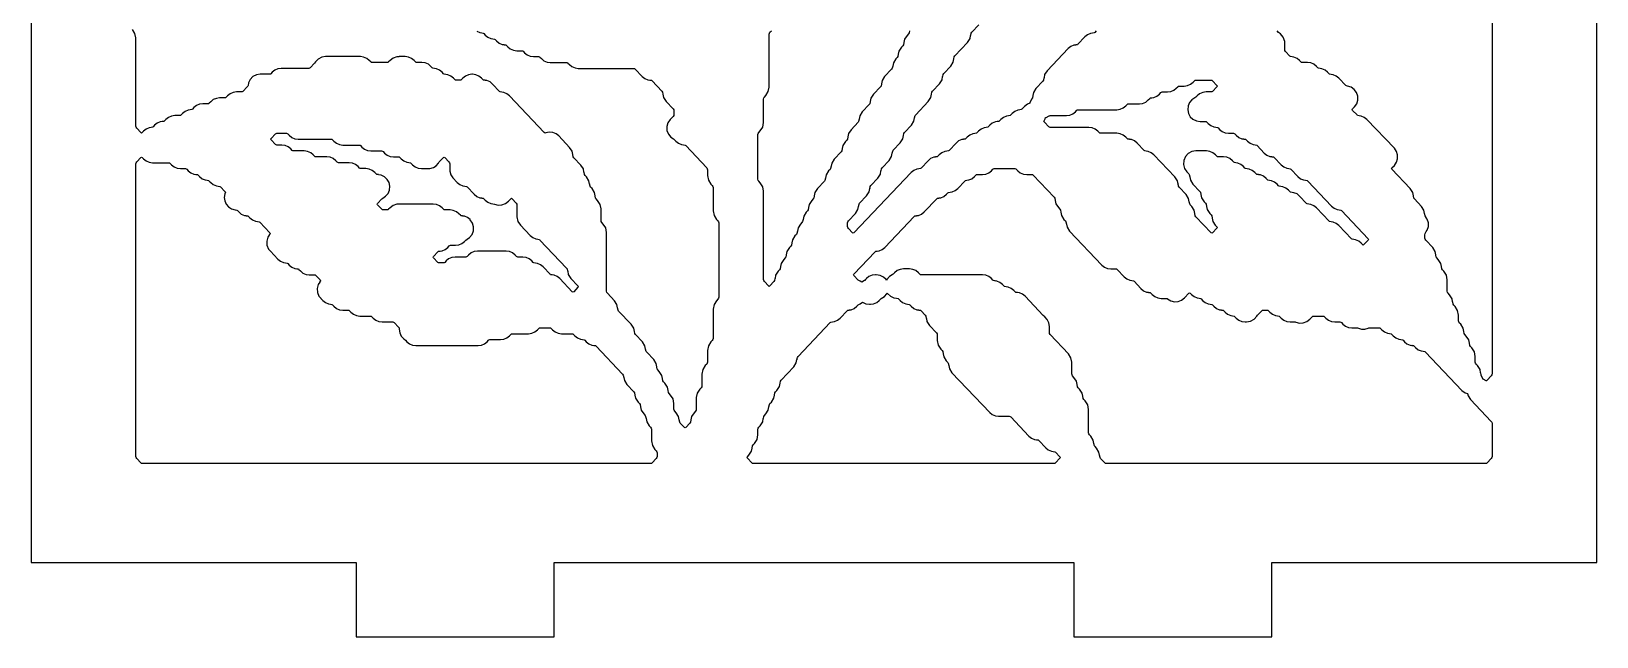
# Model space of a CAD drawing. Header units: millimetres. Extents: x 10 to 410, y 18 to 283.
# Drawn here: x 10 to 73.3, y 157 to 181.5 of the extents above; entities that cross this region are included whole.
import ezdxf

# ---------------------------------------------------------------- set-up
doc = ezdxf.new("R2010")
doc.units = ezdxf.units.MM
doc.layers.add('CUT', color=1, linetype='Continuous')

msp = doc.modelspace()

# ---------------------------------------------------------------- linework, layer by layer
at = {"layer": 'CUT'}
for points in [[(52.134, 157), (60.134, 157), (60.134, 160), (73.2679, 160), (73.2679, 280), (60.134, 280), (60.134, 283), (52.134, 283), (52.134, 280), (31.134, 280), (31.134, 283), (23.134, 283), (23.134, 280), (10, 280), (10, 160), (23.134, 160), (23.134, 157), (31.134, 157), (31.134, 160), (52.134, 160)], [(51.1386, 178.0509), (51.1485, 178.0551), (51.1811, 178.0596), (51.8388, 178.0596), (51.9723, 178.0777), (52.0961, 178.1309), (52.2012, 178.2151), (52.2565, 178.2733), (52.2817, 178.2935), (52.3137, 178.2979), (53.8773, 178.2979), (54.0108, 178.316), (54.1346, 178.3691), (54.2397, 178.4534), (54.2951, 178.5116), (54.3203, 178.5318), (54.3523, 178.5362), (54.7834, 178.5362), (54.9169, 178.5543), (55.0407, 178.6074), (55.1458, 178.6917), (55.2011, 178.7499), (55.2263, 178.7701), (55.2918, 178.779), (55.2914, 178.7819), (55.3699, 178.7926), (55.4937, 178.8457), (55.5988, 178.93), (55.6542, 178.9882), (55.6793, 179.0084), (55.7113, 179.0128), (55.9159, 179.0128), (56.0494, 179.0309), (56.1732, 179.084), (56.2783, 179.1683), (56.3337, 179.2265), (56.3589, 179.2467), (56.3908, 179.2511), (56.5954, 179.2511), (56.7289, 179.2692), (56.8527, 179.3223), (56.9578, 179.4066), (57.0132, 179.4648), (57.0384, 179.485), (57.0704, 179.4894), (57.6822, 179.4894), (57.7142, 179.485), (57.7394, 179.4648), (57.9163, 179.2787), (57.9355, 179.2511), (57.9163, 179.2235), (57.7394, 179.0373), (57.7142, 179.0171), (57.6822, 179.0128), (57.4776, 179.0128), (57.3441, 178.9946), (57.2203, 178.9415), (57.1152, 178.8572), (57.0598, 178.799), (57.0282, 178.7736), (56.9111, 178.7007), (56.8125, 178.5858), (56.7527, 178.4466), (56.7374, 178.2959), (56.7679, 178.1476), (56.8414, 178.0152), (56.9512, 177.9109), (57.0871, 177.8442), (57.2368, 177.8213), (57.4557, 177.8213), (57.4877, 177.8169), (57.5128, 177.7968), (57.5682, 177.7385), (57.6733, 177.6543), (57.7971, 177.6011), (57.8756, 177.5905), (57.8752, 177.5875), (57.9407, 177.5786), (57.9659, 177.5585), (58.0212, 177.5002), (58.1263, 177.416), (58.2501, 177.3628), (58.3836, 177.3447), (58.5882, 177.3447), (58.6202, 177.3403), (58.6454, 177.3202), (58.7008, 177.2619), (58.8059, 177.1777), (58.9297, 177.1245), (59.0081, 177.1139), (59.0077, 177.1109), (59.0732, 177.102), (59.0984, 177.0819), (59.1538, 177.0236), (59.2589, 176.9394), (59.3827, 176.8862), (59.4611, 176.8756), (59.4607, 176.8726), (59.5262, 176.8637), (59.5514, 176.8436), (59.8333, 176.547), (59.9384, 176.4628), (60.0622, 176.4096), (60.1407, 176.399), (60.1403, 176.396), (60.2058, 176.3871), (60.2309, 176.367), (60.5128, 176.0704), (60.6179, 175.9862), (60.7417, 175.933), (60.8202, 175.9224), (60.8198, 175.9195), (60.8853, 175.9105), (60.9105, 175.8904), (61.1923, 175.5938), (61.2975, 175.5096), (61.4213, 175.4564), (61.4997, 175.4458), (61.4993, 175.4429), (61.5648, 175.434), (61.59, 175.4138), (62.5514, 174.4023), (62.6565, 174.3181), (62.7803, 174.265), (62.8588, 174.2543), (62.8584, 174.2514), (62.9239, 174.2425), (62.949, 174.2223), (64.032, 173.0829), (64.0512, 173.0553), (64.032, 173.0277), (63.8597, 172.8465), (63.8318, 172.8253), (63.8038, 172.8465), (63.7531, 172.8998), (63.648, 172.984), (63.5242, 173.0372), (63.4457, 173.0478), (63.4461, 173.0508), (63.3806, 173.0597), (63.3554, 173.0798), (62.847, 173.6147), (62.7419, 173.6989), (62.6181, 173.7521), (62.5397, 173.7627), (62.5401, 173.7657), (62.4746, 173.7746), (62.4494, 173.7947), (61.941, 174.3296), (61.8359, 174.4138), (61.7121, 174.467), (61.6336, 174.4776), (61.634, 174.4805), (61.5685, 174.4895), (61.5434, 174.5096), (61.2615, 174.8062), (61.1564, 174.8904), (61.0326, 174.9436), (60.9541, 174.9542), (60.9545, 174.9571), (60.889, 174.966), (60.8638, 174.9862), (60.8085, 175.0445), (60.7034, 175.1287), (60.5796, 175.1819), (60.5011, 175.1925), (60.5015, 175.1954), (60.436, 175.2043), (60.4108, 175.2245), (60.3555, 175.2828), (60.2503, 175.367), (60.1265, 175.4201), (60.0481, 175.4308), (60.0485, 175.4337), (59.983, 175.4426), (59.9578, 175.4628), (59.9024, 175.5211), (59.7973, 175.6053), (59.6735, 175.6584), (59.5951, 175.6691), (59.5955, 175.672), (59.53, 175.6809), (59.5048, 175.7011), (59.4494, 175.7594), (59.3443, 175.8436), (59.2205, 175.8967), (59.1421, 175.9074), (59.1424, 175.9103), (59.077, 175.9192), (59.0518, 175.9394), (58.9964, 175.9977), (58.8913, 176.0819), (58.7675, 176.135), (58.689, 176.1457), (58.6894, 176.1486), (58.6239, 176.1575), (58.5988, 176.1777), (58.5434, 176.236), (58.4383, 176.3202), (58.3145, 176.3733), (58.181, 176.3915), (57.9764, 176.3915), (57.9444, 176.3958), (57.9192, 176.416), (57.8639, 176.4743), (57.7588, 176.5585), (57.635, 176.6116), (57.5015, 176.6298), (57.0691, 176.6298), (56.9056, 176.6023), (56.7602, 176.523), (56.6486, 176.4004), (56.5833, 176.2481), (56.5713, 176.0828), (56.614, 175.9227), (56.7067, 175.7853), (56.7772, 175.7111), (56.8015, 175.6732), (56.819, 175.5822), (56.8207, 175.5825), (56.8457, 175.4525), (56.9476, 175.2935), (57.2302, 174.9962), (57.2545, 174.9583), (57.272, 174.8673), (57.2737, 174.8676), (57.2987, 174.7377), (57.4006, 174.5786), (57.4567, 174.5196), (57.481, 174.4817), (57.4985, 174.3907), (57.5002, 174.391), (57.5252, 174.2611), (57.6271, 174.1021), (57.6832, 174.043), (57.7075, 174.0051), (57.725, 173.9141), (57.7267, 173.9144), (57.7517, 173.7845), (57.8536, 173.6255), (57.9163, 173.5595), (57.9355, 173.5319), (57.9163, 173.5043), (57.744, 173.3231), (57.716, 173.3018), (57.6881, 173.3231), (57.0693, 173.974), (57.045, 174.0119), (57.0275, 174.1029), (57.0258, 174.1026), (57.0008, 174.2326), (56.8989, 174.3916), (56.8428, 174.4506), (56.8185, 174.4885), (56.801, 174.5795), (56.7993, 174.5792), (56.7743, 174.7092), (56.6724, 174.8682), (56.3898, 175.1655), (56.3655, 175.2034), (56.348, 175.2944), (56.3463, 175.2941), (56.3213, 175.424), (56.2194, 175.5831), (55.3723, 176.4743), (55.2672, 176.5585), (55.1434, 176.6116), (55.0649, 176.6223), (55.0653, 176.6252), (54.9998, 176.6341), (54.9746, 176.6543), (54.6928, 176.9509), (54.5876, 177.0351), (54.4638, 177.0882), (54.3854, 177.0989), (54.3858, 177.1018), (54.3203, 177.1107), (54.2951, 177.1309), (54.2397, 177.1892), (54.1346, 177.2734), (54.0108, 177.3265), (53.8773, 177.3447), (53.2197, 177.3447), (53.1877, 177.349), (53.1626, 177.3692), (53.1072, 177.4275), (53.0021, 177.5117), (52.8783, 177.5648), (52.7448, 177.583), (51.1811, 177.583), (51.1492, 177.5873), (51.124, 177.6075), (50.947, 177.7937), (50.9271, 177.8222), (50.933, 177.8408), (50.9783, 177.9326), (50.9853, 177.9763), (51.0212, 177.9838)], [(19.8659, 177.3202), (19.8911, 177.3403), (19.923, 177.3447), (20.3084, 177.3447), (20.3404, 177.3403), (20.3655, 177.3202), (20.4209, 177.2619), (20.526, 177.1777), (20.6498, 177.1245), (20.7833, 177.1064), (22.1205, 177.1064), (22.1524, 177.102), (22.1776, 177.0819), (22.233, 177.0236), (22.3381, 176.9394), (22.4619, 176.8862), (22.5954, 176.8681), (23.253, 176.8681), (23.285, 176.8637), (23.3101, 176.8436), (23.3655, 176.7853), (23.4706, 176.7011), (23.5944, 176.6479), (23.7279, 176.6298), (24.159, 176.6298), (24.191, 176.6254), (24.2162, 176.6053), (24.2715, 176.547), (24.3767, 176.4628), (24.5005, 176.4096), (24.6339, 176.3915), (24.8386, 176.3915), (24.8705, 176.3871), (24.8957, 176.367), (24.9511, 176.3087), (25.0562, 176.2245), (25.18, 176.1713), (25.2584, 176.1607), (25.258, 176.1577), (25.3235, 176.1488), (25.3487, 176.1287), (25.4041, 176.0704), (25.5092, 175.9862), (25.633, 175.933), (25.7665, 175.9149), (25.9711, 175.9149), (25.9721, 175.9148), (26.1136, 175.9157), (26.2492, 175.9563), (26.368, 176.0332), (26.4604, 176.1404), (26.4908, 176.1877), (26.6565, 176.362), (26.6844, 176.3833), (26.7124, 176.362), (26.8781, 176.1877), (26.9024, 176.1498), (26.911, 176.1055), (26.911, 175.9149), (26.9118, 175.9149), (26.9088, 175.8196), (26.9531, 175.6683), (27.0424, 175.5383), (27.2161, 175.3555), (27.3213, 175.2713), (27.4451, 175.2181), (27.5235, 175.2075), (27.5231, 175.2046), (27.5886, 175.1957), (27.6138, 175.1755), (27.8957, 174.8789), (28.0008, 174.7947), (28.1246, 174.7416), (28.203, 174.7309), (28.2026, 174.728), (28.2681, 174.7191), (28.2933, 174.6989), (28.3487, 174.6406), (28.4538, 174.5564), (28.5776, 174.5033), (28.6561, 174.4926), (28.6557, 174.4897), (28.722, 174.4806), (28.8682, 174.4428), (29.0195, 174.4505), (29.1615, 174.5031), (29.2812, 174.5958), (29.3746, 174.694), (29.4025, 174.7152), (29.4305, 174.694), (29.5962, 174.5196), (29.6205, 174.4817), (29.6291, 174.4375), (29.6291, 173.9699), (29.6647, 173.7845), (29.7666, 173.6255), (30.1607, 173.2108), (30.2659, 173.1266), (30.3897, 173.0735), (30.4681, 173.0628), (30.4677, 173.0599), (30.5332, 173.051), (30.5584, 173.0308), (31.6348, 171.8984), (31.6591, 171.8604), (31.6766, 171.7694), (31.6783, 171.7697), (31.7033, 171.6398), (31.8052, 171.4808), (32.0944, 171.1765), (32.1136, 171.1489), (32.0944, 171.1213), (31.9221, 170.9401), (31.8941, 170.9189), (31.8661, 170.9401), (31.3624, 171.47), (31.2573, 171.5543), (31.1335, 171.6074), (31.0551, 171.6181), (31.0555, 171.621), (30.99, 171.6299), (30.9648, 171.6501), (30.6829, 171.9466), (30.5778, 172.0309), (30.454, 172.084), (30.3755, 172.0946), (30.3759, 172.0976), (30.3104, 172.1065), (30.2853, 172.1267), (30.2299, 172.1849), (30.1248, 172.2691), (30.001, 172.3223), (29.8675, 172.3404), (29.6629, 172.3404), (29.6309, 172.3448), (29.6057, 172.3649), (29.5504, 172.4232), (29.4453, 172.5074), (29.3215, 172.5606), (29.188, 172.5787), (28.0316, 172.5787), (27.8981, 172.5606), (27.7743, 172.5074), (27.6692, 172.4232), (27.6138, 172.3649), (27.5886, 172.3448), (27.5566, 172.3404), (27.1255, 172.3404), (26.992, 172.3223), (26.8682, 172.2691), (26.7631, 172.1849), (26.7078, 172.1267), (26.6826, 172.1065), (26.6506, 172.1021), (26.4918, 172.1021), (26.4598, 172.1065), (26.4346, 172.1267), (26.2577, 172.3128), (26.2385, 172.3404), (26.2577, 172.368), (26.4346, 172.5542), (26.4598, 172.5744), (26.5253, 172.5833), (26.5249, 172.5862), (26.6034, 172.5969), (26.7272, 172.65), (26.8323, 172.7342), (26.8876, 172.7925), (26.9128, 172.8127), (26.9448, 172.817), (27.1494, 172.817), (27.2829, 172.8352), (27.4067, 172.8883), (27.5118, 172.9725), (27.5672, 173.0308), (27.6122, 173.0669), (27.7121, 173.1303), (27.8131, 173.2542), (27.8698, 173.4035), (27.8766, 173.5631), (27.8326, 173.7167), (27.7425, 173.8486), (27.7383, 173.853), (27.6332, 173.9372), (27.5094, 173.9904), (27.4309, 174.001), (27.4313, 174.004), (27.3658, 174.0129), (27.3407, 174.033), (27.2853, 174.0913), (27.1802, 174.1755), (27.0564, 174.2287), (26.9229, 174.2468), (26.7183, 174.2468), (26.6863, 174.2512), (26.6611, 174.2713), (26.6058, 174.3296), (26.5006, 174.4138), (26.3769, 174.467), (26.2434, 174.4851), (24.8724, 174.4851), (24.8724, 174.4807), (24.7722, 174.4784), (24.6241, 174.4264), (24.4994, 174.331), (24.4427, 174.2713), (24.4175, 174.2512), (24.3855, 174.2468), (24.2267, 174.2468), (24.1947, 174.2512), (24.1696, 174.2713), (23.9926, 174.4575), (23.9734, 174.4851), (23.9926, 174.5127), (24.1696, 174.6989), (24.2012, 174.7242), (24.3183, 174.7972), (24.4169, 174.9121), (24.4766, 175.0513), (24.4919, 175.2019), (24.4615, 175.3503), (24.388, 175.4827), (24.2782, 175.587), (24.1423, 175.6537), (24.0335, 175.6703), (24.0337, 175.672), (23.9682, 175.6809), (23.943, 175.7011), (23.8877, 175.7594), (23.7826, 175.8436), (23.6588, 175.8967), (23.5253, 175.9149), (23.3207, 175.9149), (23.2887, 175.9192), (23.2635, 175.9394), (23.2082, 175.9977), (23.103, 176.0819), (22.9792, 176.135), (22.8457, 176.1532), (22.4146, 176.1532), (22.3827, 176.1575), (22.3575, 176.1777), (22.3021, 176.236), (22.197, 176.3202), (22.0732, 176.3733), (21.9397, 176.3915), (21.5086, 176.3915), (21.4766, 176.3958), (21.4515, 176.416), (21.3961, 176.4743), (21.291, 176.5585), (21.1672, 176.6116), (21.0337, 176.6298), (20.6026, 176.6298), (20.5706, 176.6341), (20.5454, 176.6543), (20.4901, 176.7126), (20.3849, 176.7968), (20.2611, 176.8499), (20.1276, 176.8681), (19.923, 176.8681), (19.8911, 176.8724), (19.8659, 176.8926), (19.6889, 177.0788), (19.6697, 177.1064), (19.6889, 177.134)], [(14.5317, 176.3087), (14.6368, 176.2245), (14.7606, 176.1713), (14.8941, 176.1532), (15.5517, 176.1532), (15.5837, 176.1488), (15.6089, 176.1287), (15.6642, 176.0704), (15.7694, 175.9862), (15.8932, 175.933), (16.0266, 175.9149), (16.2312, 175.9149), (16.2632, 175.9105), (16.2884, 175.8904), (16.3438, 175.8321), (16.4489, 175.7479), (16.5727, 175.6947), (16.6511, 175.6841), (16.6507, 175.6812), (16.7162, 175.6722), (16.7414, 175.6521), (16.7968, 175.5938), (16.9019, 175.5096), (17.0257, 175.4564), (17.1042, 175.4458), (17.1038, 175.4429), (17.1692, 175.434), (17.1944, 175.4138), (17.2498, 175.3555), (17.3549, 175.2713), (17.4787, 175.2181), (17.5572, 175.2075), (17.5568, 175.2046), (17.6223, 175.1957), (17.6474, 175.1755), (17.8244, 174.9893), (17.8443, 174.9607), (17.8241, 174.8965), (17.8012, 174.7536), (17.8202, 174.6102), (17.8795, 174.4782), (17.974, 174.3687), (18.0959, 174.2909), (18.235, 174.2512), (18.302, 174.2423), (18.327, 174.2223), (18.3823, 174.164), (18.4874, 174.0798), (18.6112, 174.0267), (18.6897, 174.016), (18.6893, 174.0131), (18.7548, 174.0042), (18.78, 173.984), (18.8353, 173.9257), (18.9405, 173.8415), (19.0643, 173.7884), (19.1427, 173.7777), (19.1423, 173.7748), (19.2078, 173.7659), (19.233, 173.7457), (19.6365, 173.3212), (19.6557, 173.2936), (19.6147, 173.2348), (19.6175, 173.2328), (19.5564, 173.1424), (19.5135, 172.9833), (19.5246, 172.8189), (19.5886, 172.6671), (19.6653, 172.5812), (19.6627, 172.5787), (19.9679, 172.2577), (20.073, 172.1734), (20.1968, 172.1203), (20.2753, 172.1096), (20.2749, 172.1067), (20.3404, 172.0978), (20.3655, 172.0776), (20.4209, 172.0194), (20.526, 171.9351), (20.6498, 171.882), (20.7283, 171.8713), (20.7279, 171.8684), (20.7934, 171.8595), (20.8185, 171.8393), (20.8739, 171.7811), (20.979, 171.6968), (21.1028, 171.6437), (21.2363, 171.6255), (21.4409, 171.6255), (21.4729, 171.6212), (21.4981, 171.601), (21.675, 171.4148), (21.6942, 171.3872), (21.6533, 171.3284), (21.6561, 171.3264), (21.595, 171.236), (21.5521, 171.0769), (21.5632, 170.9125), (21.6272, 170.7607), (21.7039, 170.6749), (21.7013, 170.6723), (21.7799, 170.5896), (21.8851, 170.5053), (22.0089, 170.4522), (22.0873, 170.4415), (22.0869, 170.4386), (22.1524, 170.4297), (22.1776, 170.4095), (22.233, 170.3513), (22.3381, 170.267), (22.4619, 170.2139), (22.5954, 170.1957), (22.8, 170.1957), (22.8319, 170.1914), (22.8571, 170.1712), (22.9125, 170.113), (23.0176, 170.0287), (23.1414, 169.9756), (23.2749, 169.9574), (23.706, 169.9574), (23.738, 169.9531), (23.7632, 169.9329), (23.8185, 169.8747), (23.9236, 169.7904), (24.0474, 169.7373), (24.1809, 169.7191), (24.612, 169.7191), (24.644, 169.7148), (24.6692, 169.6946), (24.8462, 169.5084), (24.8666, 169.479), (24.8666, 169.4246), (24.8887, 169.2776), (24.953, 169.1436), (25.0539, 169.0345), (25.1222, 168.9797), (25.1776, 168.9215), (25.2827, 168.8372), (25.4065, 168.7841), (25.54, 168.766), (28.0554, 168.766), (28.1889, 168.7841), (28.3127, 168.8372), (28.4178, 168.9215), (28.4732, 168.9797), (28.4984, 168.9999), (28.5303, 169.0043), (28.9615, 169.0043), (29.0949, 169.0224), (29.2187, 169.0755), (29.3239, 169.1598), (29.3792, 169.218), (29.4044, 169.2382), (29.4364, 169.2426), (30.094, 169.2426), (30.2275, 169.2607), (30.3513, 169.3138), (30.4564, 169.3981), (30.5118, 169.4563), (30.5369, 169.4765), (30.5689, 169.4809), (30.9543, 169.4809), (30.9862, 169.4765), (31.0114, 169.4563), (31.0668, 169.3981), (31.1719, 169.3138), (31.2957, 169.2607), (31.4292, 169.2426), (31.8603, 169.2426), (31.8923, 169.2382), (31.9174, 169.218), (31.9728, 169.1598), (32.0779, 169.0755), (32.2017, 169.0224), (32.2802, 169.0117), (32.2798, 169.0088), (32.3453, 168.9999), (32.3705, 168.9797), (32.4258, 168.9215), (32.5309, 168.8372), (32.6547, 168.7841), (32.7332, 168.7734), (32.7328, 168.7705), (32.7983, 168.7616), (32.8235, 168.7414), (33.8999, 167.609), (33.9242, 167.5711), (33.9417, 167.48), (33.9434, 167.4804), (33.9684, 167.3504), (34.0703, 167.1914), (34.3529, 166.8941), (34.3772, 166.8562), (34.3947, 166.7651), (34.3964, 166.7655), (34.4214, 166.6355), (34.5233, 166.4765), (34.5794, 166.4175), (34.6037, 166.3796), (34.6212, 166.2885), (34.6229, 166.2889), (34.6479, 166.1589), (34.7498, 165.9999), (34.8059, 165.9409), (34.8302, 165.903), (34.8477, 165.8119), (34.8494, 165.8123), (34.8744, 165.6823), (34.9763, 165.5233), (35.0324, 165.4643), (35.0567, 165.4264), (35.0652, 165.3821), (35.0652, 164.9146), (35.1009, 164.7291), (35.2028, 164.5701), (35.2589, 164.5111), (35.2832, 164.4732), (35.2918, 164.4289), (35.2918, 164.2859), (35.2832, 164.2417), (35.2589, 164.2038), (35.0886, 164.0245), (35.0634, 164.0043), (35.0314, 164), (14.4868, 164), (14.4549, 164.0043), (14.4297, 164.0245), (14.2593, 164.2038), (14.235, 164.2417), (14.2265, 164.2859), (14.2265, 176.1055), (14.235, 176.1498), (14.2593, 176.1877), (14.425, 176.362), (14.453, 176.3833), (14.481, 176.362)], [(44.4374, 171.5359), (44.3015, 171.6026), (44.1518, 171.6255), (44.1136, 171.6255), (43.9801, 171.6074), (43.8563, 171.5543), (43.7512, 171.47), (43.7139, 171.4307), (43.6931, 171.401), (43.6756, 171.3935), (43.5667, 171.3256), (43.4975, 171.3701), (43.4484, 171.3912), (43.4227, 171.4118), (43.2458, 171.5979), (43.2266, 171.6255), (43.2458, 171.6531), (44.1023, 172.5542), (44.1274, 172.5744), (44.1929, 172.5833), (44.1925, 172.5862), (44.271, 172.5969), (44.3948, 172.65), (44.4999, 172.7342), (45.6878, 173.984), (45.713, 174.0042), (45.7785, 174.0131), (45.7781, 174.016), (45.8565, 174.0267), (45.9803, 174.0798), (46.0855, 174.164), (46.5938, 174.6989), (46.619, 174.7191), (46.6845, 174.728), (46.6841, 174.7309), (46.7626, 174.7416), (46.8864, 174.7947), (46.9915, 174.8789), (47.0469, 174.9372), (47.072, 174.9574), (47.1375, 174.9663), (47.1371, 174.9692), (47.2156, 174.9799), (47.3394, 175.033), (47.4445, 175.1172), (47.7264, 175.4138), (47.7516, 175.434), (47.817, 175.4429), (47.8167, 175.4458), (47.8951, 175.4564), (48.0189, 175.5096), (48.124, 175.5938), (48.1794, 175.6521), (48.2046, 175.6722), (48.2365, 175.6766), (48.4411, 175.6766), (48.5746, 175.6947), (48.6984, 175.7479), (48.8036, 175.8321), (48.8589, 175.8904), (48.8841, 175.9105), (48.9161, 175.9149), (49.7544, 175.9149), (49.7864, 175.9105), (49.8116, 175.8904), (49.8669, 175.8321), (49.9721, 175.7479), (50.0959, 175.6947), (50.2293, 175.6766), (50.434, 175.6766), (50.4659, 175.6722), (50.4911, 175.6521), (51.341, 174.7579), (51.3653, 174.72), (51.3828, 174.629), (51.3845, 174.6293), (51.4095, 174.4994), (51.5114, 174.3403), (51.5675, 174.2813), (51.5918, 174.2434), (51.6093, 174.1524), (51.611, 174.1527), (51.636, 174.0228), (51.7379, 173.8638), (51.794, 173.8047), (51.8183, 173.7668), (51.8358, 173.6758), (51.8375, 173.6761), (51.8625, 173.5462), (51.9644, 173.3872), (53.2646, 172.0194), (53.3697, 171.9351), (53.4935, 171.882), (53.627, 171.8638), (53.8316, 171.8638), (53.8635, 171.8595), (53.8887, 171.8393), (54.1706, 171.5428), (54.2757, 171.4585), (54.3995, 171.4054), (54.478, 171.3947), (54.4776, 171.3918), (54.5431, 171.3829), (54.5682, 171.3627), (54.8501, 171.0662), (54.9552, 170.9819), (55.079, 170.9288), (55.1575, 170.9181), (55.1571, 170.9152), (55.2226, 170.9063), (55.2478, 170.8861), (55.3031, 170.8279), (55.4083, 170.7436), (55.532, 170.6905), (55.6655, 170.6723), (55.8701, 170.6723), (55.9021, 170.668), (55.928, 170.6473), (56.056, 170.5728), (56.2002, 170.5391), (56.3479, 170.5491), (56.4863, 170.6019), (56.6031, 170.6929), (56.782, 170.8812), (56.81, 170.9024), (56.838, 170.8812), (56.8887, 170.8279), (56.9938, 170.7436), (57.1176, 170.6905), (57.1961, 170.6798), (57.1957, 170.6769), (57.2612, 170.668), (57.2863, 170.6478), (57.3417, 170.5896), (57.4468, 170.5053), (57.5706, 170.4522), (57.6491, 170.4415), (57.6487, 170.4386), (57.7142, 170.4297), (57.7394, 170.4095), (57.7947, 170.3513), (57.8998, 170.267), (58.0236, 170.2139), (58.1021, 170.2032), (58.1017, 170.2003), (58.1672, 170.1914), (58.1924, 170.1712), (58.2477, 170.113), (58.3529, 170.0287), (58.4767, 169.9756), (58.5551, 169.9649), (58.5547, 169.962), (58.6202, 169.9531), (58.6454, 169.9329), (58.7008, 169.8747), (58.8059, 169.7904), (58.9297, 169.7373), (59.0632, 169.7191), (59.1126, 169.7191), (59.2764, 169.7467), (59.422, 169.8264), (59.5336, 169.9493), (59.5609, 169.992), (59.7313, 170.1712), (59.7565, 170.1914), (59.7884, 170.1957), (59.9473, 170.1957), (59.9793, 170.1914), (60.0044, 170.1712), (60.0598, 170.113), (60.1649, 170.0287), (60.2887, 169.9756), (60.3672, 169.9649), (60.3668, 169.962), (60.4323, 169.9531), (60.4574, 169.9329), (60.5128, 169.8747), (60.6179, 169.7904), (60.7417, 169.7373), (60.8752, 169.7191), (61.0798, 169.7191), (61.1127, 169.7147), (61.2589, 169.6768), (61.4101, 169.6845), (61.5521, 169.7371), (61.6718, 169.8298), (61.7699, 169.9329), (61.7951, 169.9531), (61.827, 169.9574), (62.2124, 169.9574), (62.2443, 169.9531), (62.2695, 169.9329), (62.3249, 169.8747), (62.43, 169.7904), (62.5538, 169.7373), (62.6873, 169.7191), (62.8919, 169.7191), (62.9239, 169.7148), (62.949, 169.6946), (63.0044, 169.6364), (63.1095, 169.5521), (63.2333, 169.499), (63.3668, 169.4809), (63.5714, 169.4809), (63.604, 169.4764), (63.6346, 169.4633), (63.7644, 169.4273), (63.8991, 169.4273), (64.0289, 169.4633), (64.0595, 169.4764), (64.0921, 169.4809), (64.4774, 169.4809), (64.5094, 169.4765), (64.5346, 169.4563), (64.59, 169.3981), (64.6951, 169.3138), (64.8189, 169.2607), (64.8973, 169.25), (64.8969, 169.2471), (64.9624, 169.2382), (64.9876, 169.218), (65.043, 169.1598), (65.1481, 169.0755), (65.2719, 169.0224), (65.3504, 169.0117), (65.35, 169.0088), (65.4154, 168.9999), (65.4406, 168.9797), (65.496, 168.9215), (65.6011, 168.8372), (65.7249, 168.7841), (65.8034, 168.7734), (65.803, 168.7705), (65.8685, 168.7616), (65.8936, 168.7414), (65.949, 168.6832), (66.0541, 168.5989), (66.1779, 168.5458), (66.2564, 168.5351), (66.256, 168.5322), (66.3215, 168.5233), (66.3467, 168.5031), (67.8209, 166.9522), (67.9512, 166.8538), (68.0461, 166.8224), (68.0716, 166.7278), (68.1639, 166.5913), (69.0086, 165.7026), (69.0329, 165.6647), (69.0414, 165.6204), (69.0414, 164.2859), (69.0329, 164.2417), (69.0086, 164.2038), (68.8382, 164.0245), (68.8131, 164.0043), (68.7811, 164), (53.4462, 164), (53.4143, 164.0043), (53.3891, 164.0245), (53.2187, 164.2038), (53.1944, 164.2417), (53.1769, 164.3327), (53.1752, 164.3324), (53.1502, 164.4623), (53.0483, 164.6214), (52.9922, 164.6804), (52.9679, 164.7183), (52.9504, 164.8093), (52.9487, 164.809), (52.9237, 164.9389), (52.8218, 165.0979), (52.7657, 165.157), (52.7414, 165.1949), (52.7329, 165.2391), (52.7329, 166.1833), (52.6972, 166.3687), (52.5953, 166.5277), (52.5392, 166.5867), (52.5149, 166.6247), (52.4974, 166.7157), (52.4957, 166.7154), (52.4707, 166.8453), (52.3688, 167.0043), (52.3127, 167.0633), (52.2884, 167.1013), (52.2709, 167.1923), (52.2692, 167.192), (52.2442, 167.3219), (52.1423, 167.4809), (52.0862, 167.5399), (52.0619, 167.5779), (52.0533, 167.6221), (52.0533, 168.0896), (52.0177, 168.2751), (51.9157, 168.4341), (51.1801, 169.208), (51.1558, 169.246), (51.1473, 169.2902), (51.1473, 169.5417), (51.1252, 169.6887), (51.0609, 169.8227), (50.96, 169.9319), (50.8975, 169.982), (50.1626, 170.7551), (50.0575, 170.8394), (49.9337, 170.8925), (49.8552, 170.9032), (49.8556, 170.9061), (49.7901, 170.915), (49.765, 170.9352), (49.7096, 170.9934), (49.6045, 171.0777), (49.4807, 171.1308), (49.4022, 171.1415), (49.4026, 171.1444), (49.3371, 171.1533), (49.3119, 171.1735), (49.2566, 171.2317), (49.1514, 171.316), (49.0277, 171.3691), (48.9492, 171.3798), (48.9496, 171.3827), (48.8841, 171.3916), (48.8589, 171.4118), (48.8036, 171.47), (48.6984, 171.5543), (48.5746, 171.6074), (48.4411, 171.6255), (45.9715, 171.6255), (45.9395, 171.6299), (45.9143, 171.6501), (45.8589, 171.7083), (45.7538, 171.7926), (45.63, 171.8457), (45.4965, 171.8638), (45.2462, 171.8638), (45.1127, 171.8457), (44.9889, 171.7926), (44.8838, 171.7083), (44.8284, 171.6501), (44.7968, 171.6247), (44.6797, 171.5517), (44.581, 171.4368), (44.565, 171.3995), (44.5472, 171.4316)], [(39.0048, 164.3318), (39.1067, 164.4908), (39.1317, 164.6208), (39.1334, 164.6205), (39.1509, 164.7115), (39.1752, 164.7494), (39.2313, 164.8084), (39.3332, 164.9674), (39.3689, 165.1529), (39.3689, 165.3821), (39.3774, 165.4264), (39.4017, 165.4643), (39.4578, 165.5233), (39.5597, 165.6823), (39.5847, 165.8123), (39.5864, 165.8119), (39.6039, 165.903), (39.6282, 165.9409), (39.6843, 165.9999), (39.7862, 166.1589), (39.8112, 166.2889), (39.8129, 166.2885), (39.8304, 166.3796), (39.8547, 166.4175), (39.9108, 166.4765), (40.0127, 166.6355), (40.0377, 166.7655), (40.0394, 166.7651), (40.0569, 166.8562), (40.0812, 166.8941), (40.1373, 166.9531), (40.2393, 167.1121), (40.2642, 167.2421), (40.2659, 167.2417), (40.2834, 167.3328), (40.3078, 167.3707), (40.8169, 167.9063), (40.9188, 168.0653), (40.9438, 168.1953), (40.9455, 168.1949), (40.963, 168.286), (40.9873, 168.3239), (42.2902, 169.6946), (42.3154, 169.7148), (42.3809, 169.7237), (42.3805, 169.7266), (42.4589, 169.7373), (42.5827, 169.7904), (42.6878, 169.8747), (42.9697, 170.1712), (42.9949, 170.1914), (43.0604, 170.2003), (43.06, 170.2032), (43.1384, 170.2139), (43.2622, 170.267), (43.3674, 170.3513), (43.4227, 170.4095), (43.4484, 170.4301), (43.4975, 170.4512), (43.6002, 170.5173), (43.7231, 170.457), (43.8728, 170.434), (43.911, 170.434), (44.0445, 170.4522), (44.1683, 170.5053), (44.2734, 170.5896), (44.3108, 170.6289), (44.3315, 170.6585), (44.349, 170.6661), (44.4775, 170.7462), (44.5761, 170.8611), (44.5921, 170.8984), (44.61, 170.8663), (44.7197, 170.762), (44.8557, 170.6953), (44.9645, 170.6786), (44.9642, 170.6769), (45.0297, 170.668), (45.0549, 170.6478), (45.1103, 170.5896), (45.2154, 170.5053), (45.3392, 170.4522), (45.4177, 170.4415), (45.4173, 170.4386), (45.4827, 170.4297), (45.5079, 170.4095), (45.5633, 170.3513), (45.6684, 170.267), (45.7922, 170.2139), (45.8707, 170.2032), (45.8703, 170.2003), (45.9358, 170.1914), (45.9609, 170.1712), (46.1313, 169.992), (46.1556, 169.954), (46.1731, 169.863), (46.1748, 169.8633), (46.1998, 169.7334), (46.3017, 169.5744), (46.5843, 169.2771), (46.6086, 169.2392), (46.6172, 169.1949), (46.6172, 168.9657), (46.6528, 168.7802), (46.7547, 168.6212), (46.8108, 168.5622), (46.8351, 168.5243), (46.8527, 168.4332), (46.8543, 168.4335), (46.8793, 168.3036), (46.9813, 168.1446), (47.0373, 168.0856), (47.0617, 168.0477), (47.0792, 167.9566), (47.0808, 167.957), (47.1058, 167.827), (47.2078, 167.668), (48.7344, 166.0619), (48.8395, 165.9777), (48.9633, 165.9245), (49.0968, 165.9064), (49.5279, 165.9064), (49.5599, 165.902), (49.5851, 165.8819), (50.32, 165.1087), (50.4251, 165.0245), (50.5489, 164.9713), (50.6273, 164.9607), (50.6269, 164.9577), (50.6924, 164.9488), (50.7176, 164.9287), (50.9995, 164.6321), (51.1046, 164.5479), (51.2284, 164.4947), (51.3069, 164.4841), (51.3065, 164.4812), (51.372, 164.4722), (51.3971, 164.4521), (51.5741, 164.2659), (51.5933, 164.2383), (51.5741, 164.2107), (51.3971, 164.0245), (51.372, 164.0043), (51.34, 164), (39.1762, 164), (39.1443, 164.0043), (39.1191, 164.0245), (38.9421, 164.2107), (38.9229, 164.2383), (38.9421, 164.2659)]]:
    msp.add_lwpolyline(points, close=True, dxfattribs=at)
for points in [[(53.0381, 181.4785), (52.9827, 181.4203), (52.9575, 181.4001), (52.892, 181.3912), (52.8924, 181.3883), (52.814, 181.3776), (52.6902, 181.3245), (52.585, 181.2402), (52.3032, 180.9437), (52.278, 180.9235), (52.2125, 180.9146), (52.2129, 180.9117), (52.1344, 180.901), (52.0106, 180.8479), (51.9055, 180.7636), (51.0584, 179.8724), (50.9565, 179.7134), (50.9315, 179.5835), (50.9298, 179.5838), (50.9123, 179.4928), (50.888, 179.4548), (50.6054, 179.1575), (50.5035, 178.9985), (50.4785, 178.8686), (50.4768, 178.8689), (50.4593, 178.7779), (50.4229, 178.7211), (50.3603, 178.5784), (50.3583, 178.559), (50.2571, 178.5207), (50.1396, 178.4292), (50.0381, 178.3224), (50.0129, 178.3022), (49.9474, 178.2933), (49.9478, 178.2904), (49.8693, 178.2797), (49.7456, 178.2266), (49.6404, 178.1423), (49.5851, 178.0841), (49.5599, 178.0639), (49.4944, 178.055), (49.4948, 178.0521), (49.4163, 178.0414), (49.2925, 177.9883), (49.1874, 177.904), (49.132, 177.8458), (49.1069, 177.8256), (49.0414, 177.8167), (49.0418, 177.8138), (48.9633, 177.8031), (48.8395, 177.75), (48.7344, 177.6658), (48.679, 177.6075), (48.6539, 177.5873), (48.5884, 177.5784), (48.5888, 177.5755), (48.5103, 177.5648), (48.3865, 177.5117), (48.2814, 177.4275), (48.226, 177.3692), (48.2008, 177.349), (48.1353, 177.3401), (48.1357, 177.3372), (48.0573, 177.3265), (47.9335, 177.2734), (47.8284, 177.1892), (47.773, 177.1309), (47.7478, 177.1107), (47.6823, 177.1018), (47.6827, 177.0989), (47.6043, 177.0882), (47.4805, 177.0351), (47.3754, 176.9509), (47.0935, 176.6543), (47.0683, 176.6341), (47.0028, 176.6252), (47.0032, 176.6223), (46.9247, 176.6116), (46.8009, 176.5585), (46.6958, 176.4743), (46.6405, 176.416), (46.6153, 176.3958), (46.5498, 176.3869), (46.5502, 176.384), (46.4717, 176.3733), (46.3479, 176.3202), (46.2428, 176.236), (45.9609, 175.9394), (45.9358, 175.9192), (45.8703, 175.9103), (45.8707, 175.9074), (45.7922, 175.8967), (45.6684, 175.8436), (45.5633, 175.7594), (43.2475, 173.3231), (43.2195, 173.3018), (43.1915, 173.3231), (43.0258, 173.4974), (43.0015, 173.5353), (42.993, 173.5796), (42.993, 173.7226), (43.0015, 173.7668), (43.0258, 173.8047), (43.3084, 174.1021), (43.4104, 174.2611), (43.4354, 174.391), (43.437, 174.3907), (43.4545, 174.4817), (43.4789, 174.5196), (43.7615, 174.8169), (43.8634, 174.976), (43.8884, 175.1059), (43.8901, 175.1056), (43.9076, 175.1966), (43.9319, 175.2345), (44.2145, 175.5318), (44.3164, 175.6908), (44.3414, 175.8208), (44.3431, 175.8205), (44.3606, 175.9115), (44.3849, 175.9494), (44.6675, 176.2467), (44.7694, 176.4057), (44.7944, 176.5357), (44.7961, 176.5354), (44.8136, 176.6264), (44.8379, 176.6643), (45.1205, 176.9616), (45.2224, 177.1206), (45.2474, 177.2506), (45.2491, 177.2502), (45.2666, 177.3413), (45.2909, 177.3792), (45.5735, 177.6765), (45.6754, 177.8355), (45.7004, 177.9655), (45.7021, 177.9651), (45.7196, 178.0562), (45.7439, 178.0941), (46.253, 178.6297), (46.355, 178.7887), (46.38, 178.9187), (46.3816, 178.9183), (46.3992, 179.0094), (46.4235, 179.0473), (46.7061, 179.3446), (46.808, 179.5036), (46.833, 179.6335), (46.8347, 179.6332), (46.8522, 179.7243), (46.8765, 179.7622), (47.1591, 180.0595), (47.261, 180.2185), (47.286, 180.3484), (47.2877, 180.3481), (47.3052, 180.4392), (47.3295, 180.4771), (47.8386, 181.0127), (47.9405, 181.1717), (47.9655, 181.3016), (47.9672, 181.3013), (47.9847, 181.3923), (48.009, 181.4303), (48.2916, 181.7276)], [(69.0414, 182.063), (69.0414, 167.6221), (69.0329, 167.5779), (69.0086, 167.5399), (68.8429, 167.3656), (68.8137, 167.3435), (68.8052, 167.3463), (68.6824, 167.4108), (68.669, 167.4128), (68.6687, 167.4165), (68.6042, 167.5665), (68.5969, 167.5779), (68.5794, 167.6689), (68.5777, 167.6686), (68.5528, 167.7985), (68.4508, 167.9575), (68.3947, 168.0165), (68.3704, 168.0545), (68.3619, 168.0987), (68.3619, 168.3279), (68.3262, 168.5134), (68.2243, 168.6724), (68.1682, 168.7314), (68.1439, 168.7694), (68.1264, 168.8604), (68.1247, 168.8601), (68.0997, 168.99), (67.9978, 169.149), (67.9417, 169.208), (67.9174, 169.246), (67.8999, 169.337), (67.8982, 169.3367), (67.8732, 169.4666), (67.7713, 169.6256), (67.7152, 169.6846), (67.6909, 169.7225), (67.6824, 169.7668), (67.6824, 169.996), (67.6467, 170.1815), (67.5448, 170.3405), (67.4887, 170.3995), (67.4644, 170.4374), (67.4469, 170.5285), (67.4452, 170.5282), (67.4202, 170.6581), (67.3183, 170.8171), (67.2622, 170.8761), (67.2379, 170.914), (67.2294, 170.9583), (67.2294, 171.4258), (67.1937, 171.6113), (67.0918, 171.7703), (67.0357, 171.8293), (67.0114, 171.8672), (66.9939, 171.9583), (66.9922, 171.9579), (66.9672, 172.0879), (66.8653, 172.2469), (66.8092, 172.3059), (66.7849, 172.3438), (66.7674, 172.4349), (66.7657, 172.4345), (66.7407, 172.5645), (66.6388, 172.7235), (66.3562, 173.0208), (66.3319, 173.0587), (66.3233, 173.103), (66.3233, 173.246), (66.3319, 173.2902), (66.3819, 173.3683), (66.3796, 173.3697), (66.4222, 173.4309), (66.4675, 173.5754), (66.4675, 173.7268), (66.4222, 173.8713), (66.3796, 173.9324), (66.3819, 173.9339), (66.3319, 174.0119), (66.3143, 174.1029), (66.3127, 174.1026), (66.2877, 174.2326), (66.1858, 174.3916), (65.9032, 174.6889), (65.8788, 174.7268), (65.8613, 174.8178), (65.8596, 174.8175), (65.8347, 174.9475), (65.7327, 175.1065), (64.9905, 175.8873), (64.9713, 175.9149), (64.9905, 175.9425), (65.0899, 176.047), (65.1764, 176.1713), (65.2217, 176.3158), (65.2217, 176.4672), (65.1764, 176.6117), (65.0899, 176.736), (63.9796, 177.904), (63.8745, 177.9883), (63.7507, 178.0414), (63.6722, 178.0521), (63.6726, 178.055), (63.6071, 178.0639), (63.5819, 178.0841), (63.405, 178.2703), (63.3858, 178.2979), (63.405, 178.3255), (63.4858, 178.4105), (63.5744, 178.5391), (63.619, 178.6888), (63.6152, 178.845), (63.5635, 178.9923), (63.4688, 179.1165), (63.3403, 179.2055), (63.1908, 179.2504), (63.1541, 179.2554), (63.1289, 179.2756), (62.847, 179.5721), (62.7419, 179.6564), (62.6181, 179.7095), (62.5397, 179.7202), (62.5401, 179.7231), (62.4746, 179.732), (62.4494, 179.7522), (62.394, 179.8104), (62.2889, 179.8947), (62.1651, 179.9478), (62.0867, 179.9585), (62.0871, 179.9614), (62.0216, 179.9703), (61.9964, 179.9905), (61.941, 180.0487), (61.8359, 180.133), (61.7121, 180.1861), (61.5786, 180.2043), (61.374, 180.2043), (61.342, 180.2086), (61.3169, 180.2288), (61.2615, 180.287), (61.1564, 180.3713), (61.0326, 180.4244), (60.9541, 180.4351), (60.9545, 180.438), (60.889, 180.4469), (60.8638, 180.4671), (60.6935, 180.6463), (60.6692, 180.6843), (60.6606, 180.7285), (60.6606, 180.8715), (60.6618, 180.8774), (60.6634, 181.0573), (60.6013, 181.2261), (60.4835, 181.362), (60.4108, 181.4203), (60.3555, 181.4785)], [(28.0008, 181.467), (28.1246, 181.4139), (28.203, 181.4032), (28.2026, 181.4003), (28.2681, 181.3914), (28.2933, 181.3712), (28.3487, 181.313), (28.4538, 181.2287), (28.5776, 181.1756), (28.6561, 181.1649), (28.6557, 181.162), (28.7212, 181.1531), (28.7463, 181.1329), (28.8017, 181.0747), (28.9068, 180.9904), (29.0306, 180.9373), (29.1091, 180.9266), (29.1087, 180.9237), (29.1742, 180.9148), (29.1993, 180.8946), (29.2547, 180.8364), (29.3598, 180.7521), (29.4836, 180.699), (29.6171, 180.6809), (29.8217, 180.6809), (29.8537, 180.6765), (29.8789, 180.6563), (29.9342, 180.5981), (30.0394, 180.5138), (30.1632, 180.4607), (30.2966, 180.4426), (30.5013, 180.4426), (30.5332, 180.4382), (30.5584, 180.418), (30.6138, 180.3598), (30.7189, 180.2755), (30.8427, 180.2224), (30.9762, 180.2043), (31.6338, 180.2043), (31.6658, 180.1999), (31.6909, 180.1797), (31.7463, 180.1215), (31.8514, 180.0372), (31.9752, 179.9841), (32.1087, 179.966), (34.3519, 179.966), (34.3839, 179.9616), (34.409, 179.9414), (34.6909, 179.6449), (34.796, 179.5606), (34.9198, 179.5075), (34.9983, 179.4968), (34.9979, 179.4939), (35.0634, 179.485), (35.0886, 179.4648), (35.4854, 179.0473), (35.5097, 179.0094), (35.5273, 178.9183), (35.5289, 178.9187), (35.5539, 178.7887), (35.6559, 178.6297), (35.9384, 178.3324), (35.9628, 178.2945), (35.9713, 178.2502), (35.9713, 178.1072), (35.9628, 178.063), (35.9384, 178.025), (35.8193, 177.8997), (35.7291, 177.7678), (35.6852, 177.6142), (35.6919, 177.4546), (35.7487, 177.3052), (35.8497, 177.1814), (35.9496, 177.1179), (35.9946, 177.0819), (36.05, 177.0236), (36.1551, 176.9394), (36.2789, 176.8862), (36.3573, 176.8756), (36.3569, 176.8726), (36.4224, 176.8637), (36.4476, 176.8436), (37.2975, 175.9494), (37.3218, 175.9115), (37.3303, 175.8672), (37.3303, 175.638), (37.366, 175.4525), (37.4679, 175.2935), (37.524, 175.2345), (37.5483, 175.1966), (37.5568, 175.1524), (37.5568, 174.2082), (37.5925, 174.0228), (37.6944, 173.8638), (37.7505, 173.8047), (37.7748, 173.7668), (37.7833, 173.7226), (37.7833, 170.72), (37.7748, 170.6757), (37.7505, 170.6378), (37.6944, 170.5788), (37.5925, 170.4198), (37.5568, 170.2343), (37.5568, 169.0519), (37.5483, 169.0077), (37.524, 168.9697), (37.4679, 168.9107), (37.366, 168.7517), (37.3303, 168.5662), (37.3303, 168.0987), (37.3218, 168.0545), (37.2975, 168.0165), (37.2414, 167.9575), (37.1395, 167.7985), (37.1038, 167.613), (37.1038, 167.1455), (37.0953, 167.1013), (37.071, 167.0633), (37.0149, 167.0043), (36.913, 166.8453), (36.8773, 166.6599), (36.8773, 166.1923), (36.8688, 166.1481), (36.8445, 166.1101), (36.7884, 166.0511), (36.6865, 165.8921), (36.6615, 165.7622), (36.6598, 165.7625), (36.6423, 165.6715), (36.618, 165.6336), (36.4523, 165.4592), (36.4243, 165.438), (36.3963, 165.4592), (36.2306, 165.6336), (36.2063, 165.6715), (36.1888, 165.7625), (36.1871, 165.7622), (36.1621, 165.8921), (36.0602, 166.0511), (36.0041, 166.1101), (35.9798, 166.1481), (35.9713, 166.1923), (35.9713, 166.4216), (35.9356, 166.607), (35.8337, 166.766), (35.7776, 166.825), (35.7533, 166.863), (35.7358, 166.954), (35.7341, 166.9537), (35.7091, 167.0836), (35.6072, 167.2426), (35.5511, 167.3016), (35.5268, 167.3396), (35.5093, 167.4306), (35.5076, 167.4303), (35.4826, 167.5602), (35.3807, 167.7192), (35.3246, 167.7782), (35.3003, 167.8162), (35.2828, 167.9072), (35.2811, 167.9069), (35.2561, 168.0368), (35.1542, 168.1958), (34.8716, 168.4931), (34.8472, 168.5311), (34.8297, 168.6221), (34.8281, 168.6218), (34.8031, 168.7517), (34.7011, 168.9107), (34.4185, 169.208), (34.3942, 169.246), (34.3767, 169.337), (34.375, 169.3367), (34.35, 169.4666), (34.2481, 169.6256), (33.739, 170.1612), (33.7147, 170.1991), (33.6972, 170.2902), (33.6955, 170.2899), (33.6705, 170.4198), (33.5686, 170.5788), (33.286, 170.8761), (33.2617, 170.914), (33.2532, 170.9583), (33.2532, 173.3322), (33.2175, 173.5177), (33.1156, 173.6767), (33.0595, 173.7357), (33.0352, 173.7736), (33.0267, 173.8179), (33.0267, 174.2854), (32.991, 174.4709), (32.8891, 174.6299), (32.833, 174.6889), (32.8087, 174.7268), (32.7912, 174.8178), (32.7895, 174.8175), (32.7645, 174.9475), (32.6626, 175.1065), (32.6065, 175.1655), (32.5822, 175.2034), (32.5647, 175.2944), (32.563, 175.2941), (32.538, 175.424), (32.4361, 175.5831), (32.38, 175.6421), (32.3557, 175.68), (32.3381, 175.771), (32.3365, 175.7707), (32.3115, 175.9006), (32.2096, 176.0597), (31.927, 176.357), (31.9026, 176.3949), (31.8851, 176.4859), (31.8835, 176.4856), (31.8585, 176.6155), (31.7565, 176.7745), (31.3195, 177.2343), (31.2086, 177.322), (31.0775, 177.3751), (30.9369, 177.3894), (30.7978, 177.3638), (30.7628, 177.352), (30.7336, 177.3741), (29.3239, 178.8572), (29.2187, 178.9415), (29.0949, 178.9946), (29.0165, 179.0053), (29.0169, 179.0082), (28.9514, 179.0171), (28.9262, 179.0373), (28.6443, 179.3338), (28.5392, 179.4181), (28.4154, 179.4712), (28.337, 179.4819), (28.3374, 179.4848), (28.2719, 179.4937), (28.2467, 179.5139), (28.1913, 179.5721), (28.0862, 179.6564), (27.9624, 179.7095), (27.8289, 179.7277), (27.8051, 179.7277), (27.6716, 179.7095), (27.5478, 179.6564), (27.4426, 179.5721), (27.3873, 179.5139), (27.3621, 179.4937), (27.3301, 179.4894), (27.1713, 179.4894), (27.1393, 179.4937), (27.1142, 179.5139), (27.0588, 179.5721), (26.9537, 179.6564), (26.8299, 179.7095), (26.7514, 179.7202), (26.7518, 179.7231), (26.6863, 179.732), (26.6611, 179.7522), (26.6058, 179.8104), (26.5006, 179.8947), (26.3769, 179.9478), (26.2984, 179.9585), (26.2988, 179.9614), (26.2333, 179.9703), (26.2081, 179.9905), (26.1528, 180.0487), (26.0476, 180.133), (25.9238, 180.1861), (25.7903, 180.2043), (25.5857, 180.2043), (25.5538, 180.2086), (25.5286, 180.2288), (25.4732, 180.287), (25.3681, 180.3713), (25.2443, 180.4244), (25.1108, 180.4426), (24.8724, 180.4426), (24.8724, 180.4382), (24.7722, 180.4359), (24.6241, 180.3839), (24.4994, 180.2885), (24.4427, 180.2288), (24.4175, 180.2086), (24.3855, 180.2043), (23.7737, 180.2043), (23.7417, 180.2086), (23.7165, 180.2288), (23.6612, 180.287), (23.556, 180.3713), (23.4322, 180.4244), (23.2988, 180.4426), (21.8948, 180.4426), (21.7371, 180.417), (21.5954, 180.343), (21.4844, 180.2282), (21.4485, 180.1767), (21.2716, 179.9905), (21.2464, 179.9703), (21.2144, 179.966), (20.1038, 179.966), (19.9703, 179.9478), (19.8465, 179.8947), (19.7414, 179.8104), (19.686, 179.7522), (19.6608, 179.732), (19.6289, 179.7277), (19.2509, 179.7277), (19.0964, 179.7032), (18.957, 179.6322), (18.8464, 179.5216), (18.7754, 179.3822), (18.7587, 179.2767), (18.7514, 179.2536), (18.7304, 179.2235), (18.5535, 179.0373), (18.5283, 179.0171), (18.4963, 179.0128), (18.2917, 179.0128), (18.1582, 178.9946), (18.0344, 178.9415), (17.9293, 178.8572), (17.8739, 178.799), (17.8488, 178.7788), (17.8168, 178.7745), (17.6122, 178.7745), (17.4787, 178.7563), (17.3549, 178.7032), (17.2498, 178.6189), (17.1944, 178.5607), (17.1692, 178.5405), (17.1373, 178.5362), (16.9327, 178.5362), (16.7992, 178.518), (16.6754, 178.4649), (16.5703, 178.3806), (16.5149, 178.3224), (16.4897, 178.3022), (16.4242, 178.2933), (16.4246, 178.2904), (16.3462, 178.2797), (16.2224, 178.2266), (16.1172, 178.1423), (16.0619, 178.0841), (16.0367, 178.0639), (16.0047, 178.0596), (15.8001, 178.0596), (15.6666, 178.0414), (15.5428, 177.9883), (15.4377, 177.904), (15.3824, 177.8458), (15.3572, 177.8256), (15.2917, 177.8167), (15.2921, 177.8138), (15.2136, 177.8031), (15.0898, 177.75), (14.9847, 177.6658), (14.9293, 177.6075), (14.9042, 177.5873), (14.8387, 177.5784), (14.8391, 177.5755), (14.7606, 177.5648), (14.6368, 177.5117), (14.5317, 177.4275), (14.481, 177.3741), (14.453, 177.3529), (14.425, 177.3741), (14.2593, 177.5484), (14.235, 177.5864), (14.2265, 177.6306), (14.2265, 181.196), (14.1908, 181.3815), (14.0889, 181.5405)], [(45.4936, 181.4902), (45.4761, 181.3991), (45.4518, 181.3612), (45.3957, 181.3022), (45.2938, 181.1432), (45.2688, 181.0133), (45.2671, 181.0136), (45.2496, 180.9225), (45.2253, 180.8846), (45.1692, 180.8256), (45.0673, 180.6666), (45.0423, 180.5367), (45.0406, 180.537), (45.0231, 180.446), (44.9988, 180.408), (44.9427, 180.349), (44.8408, 180.19), (44.8158, 180.0601), (44.8141, 180.0604), (44.7966, 179.9694), (44.7723, 179.9314), (44.4897, 179.6341), (44.3877, 179.4751), (44.3628, 179.3452), (44.3611, 179.3455), (44.3436, 179.2545), (44.3192, 179.2165), (44.0366, 178.9192), (43.9347, 178.7602), (43.9097, 178.6303), (43.9081, 178.6306), (43.8905, 178.5396), (43.8662, 178.5016), (43.5836, 178.2043), (43.4817, 178.0453), (43.4567, 177.9154), (43.455, 177.9157), (43.4375, 177.8247), (43.4132, 177.7867), (43.1306, 177.4894), (43.0287, 177.3304), (43.0037, 177.2005), (43.002, 177.2008), (42.9845, 177.1098), (42.9602, 177.0718), (42.9041, 177.0128), (42.8022, 176.8538), (42.7772, 176.7239), (42.7755, 176.7242), (42.758, 176.6332), (42.7337, 176.5953), (42.4511, 176.2979), (42.3492, 176.1389), (42.3242, 176.009), (42.3225, 176.0093), (42.305, 175.9183), (42.2807, 175.8804), (42.2246, 175.8214), (42.1227, 175.6623), (42.0977, 175.5324), (42.096, 175.5327), (42.0785, 175.4417), (42.0542, 175.4038), (41.7716, 175.1065), (41.6696, 174.9475), (41.6447, 174.8175), (41.643, 174.8178), (41.6255, 174.7268), (41.6011, 174.6889), (41.5451, 174.6299), (41.4431, 174.4709), (41.4181, 174.3409), (41.4165, 174.3412), (41.399, 174.2502), (41.3746, 174.2123), (41.3186, 174.1533), (41.2166, 173.9943), (41.1916, 173.8643), (41.19, 173.8646), (41.1724, 173.7736), (41.1481, 173.7357), (41.092, 173.6767), (40.9901, 173.5177), (40.9651, 173.3877), (40.9634, 173.3881), (40.9459, 173.297), (40.9216, 173.2591), (40.8655, 173.2001), (40.7636, 173.0411), (40.7386, 172.9111), (40.7369, 172.9115), (40.7194, 172.8204), (40.6951, 172.7825), (40.639, 172.7235), (40.5371, 172.5645), (40.5121, 172.4345), (40.5104, 172.4349), (40.4929, 172.3438), (40.4686, 172.3059), (40.4125, 172.2469), (40.3106, 172.0879), (40.2856, 171.9579), (40.2839, 171.9583), (40.2664, 171.8672), (40.2421, 171.8293), (40.186, 171.7703), (40.0841, 171.6113), (40.0591, 171.4813), (40.0574, 171.4817), (40.0399, 171.3906), (40.0156, 171.3527), (39.8499, 171.1784), (39.8219, 171.1572), (39.7939, 171.1784), (39.6282, 171.3527), (39.6039, 171.3906), (39.5954, 171.4349), (39.5954, 175.0003), (39.5597, 175.1858), (39.4578, 175.3448), (39.4017, 175.4038), (39.3774, 175.4417), (39.3689, 175.4859), (39.3689, 177.297), (39.3774, 177.3413), (39.4017, 177.3792), (39.4578, 177.4382), (39.5597, 177.5972), (39.5954, 177.7827), (39.5954, 178.7268), (39.6039, 178.7711), (39.6282, 178.809), (39.6843, 178.868), (39.7862, 179.027), (39.8219, 179.2125), (39.8219, 181.3481), (39.8304, 181.3923), (39.8547, 181.4303), (39.9108, 181.4893)]]:
    msp.add_lwpolyline(points, dxfattribs=at)

doc.saveas('drawing.dxf')
